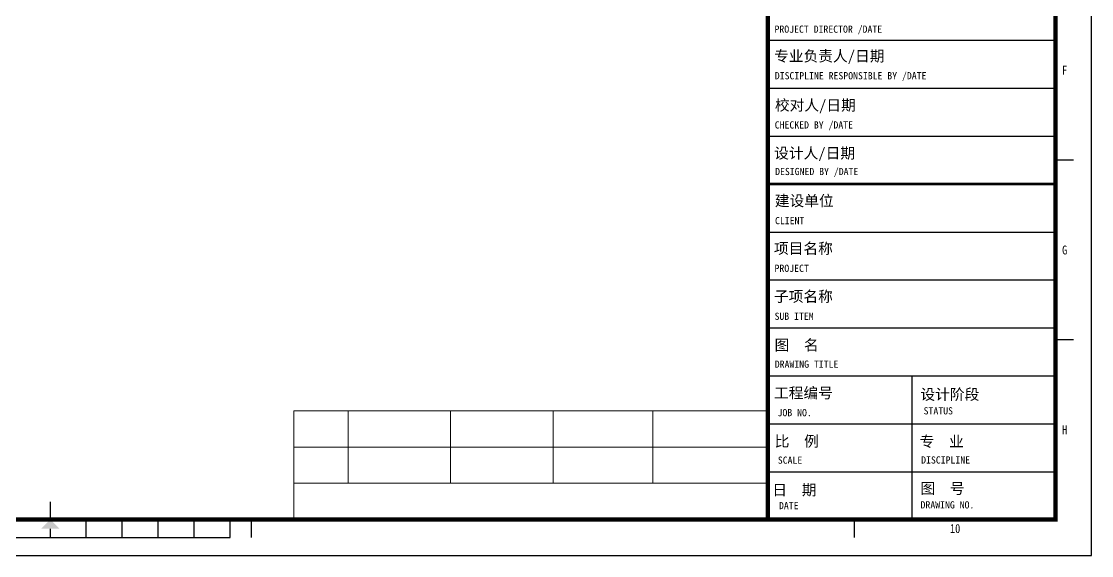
# Model space of a CAD drawing. Extents: x 94328 to 153134, y 57446 to 99026.
# Drawn here: x 123677 to 153134, y 57446 to 72155 of the extents above; entities that cross this region are included whole.
import ezdxf
from ezdxf.enums import TextEntityAlignment as Align

# ---------------------------------------------------------------- set-up
doc = ezdxf.new("R2010")
doc.units = 0
doc.header["$LTSCALE"] = 1000
doc.header["$MEASUREMENT"] = 0
doc.layers.add('图框', color=3, linetype='CONTINUOUS')
doc.layers.add('面积', color=190, linetype='CONTINUOUS', lineweight=5)
doc.styles.add('TKZ1', font='SIMHEI.TTF', dxfattribs={"width": 0.7})
doc.styles.add('图签栏', font='SimSun.ttf')

# ---------------------------------------------------------------- blocks, each defined once
blk = doc.blocks.new('hjghjgjg')
at = {"layer": '图框'}
for p, q in [((31503, -44550), (31503, 0)), ((21957, -29346), (30442, -29346)), ((21957, -30761), (30442, -30761)), ((21957, -32175), (30442, -32175)), ((30973, -32882), (30442, -32882)), ((21957, -35004), (30442, -35004)), ((21957, -36418), (30442, -36418)), ((21957, -37832), (30442, -37832)), ((30973, -38186), (30442, -38186)), ((21957, -39246), (30442, -39246)), ((26200, -39246), (26200, -43489)), ((21957, -40661), (30442, -40661)), ((21957, -42075), (30442, -42075)), ((796, -43489), (796, -42959)), ((1856, -44020), (1856, -43489)), ((2917, -44020), (2917, -43489)), ((3978, -44020), (3978, -43489)), ((5038, -44020), (5038, -43489)), ((6099, -44020), (6099, -43489)), ((6725, -44020), (6725, -43489)), ((24513, -44020), (24513, -43489)), ((-4508, -44020), (6099, -44020)), ((-31503, -44550), (31503, -44550))]:
    blk.add_line(p, q, dxfattribs=at)
at = {"layer": '图框', "const_width": 127}
blk.add_lwpolyline([(30442, -1061), (-28851, -1061), (-28851, -43489), (30442, -43489)], close=True, dxfattribs=at)
at = {"layer": '图框'}
for points, const_width in [([(21957, -1061), (21957, -43489)], 127), ([(21957, -33589), (30442, -33589)], 84.9), ([(796, -43754), (796, -44020)], 31.8)]:
    blk.add_lwpolyline(points, dxfattribs=dict(at, const_width=const_width))
blk.add_solid([(1061, -43754), (530, -43754), (796, -43489)], dxfattribs=at)
at = {"layer": '图框', "style": '图签栏'}
for s, height, p in [('PROJECT DIRECTOR /DATE', 212.14, (22152, -29125)), ('专业负责人/日期', 318.2, (22140, -29972)), ('DISCIPLINE RESPONSIBLE BY /DATE', 212.14, (22160, -30499)), ('校对人/日期', 318.2, (22164, -31421)), ('CHECKED BY /DATE', 212.14, (22158, -31951)), ('设计人/日期', 318.2, (22141, -32835)), ('DESIGNED BY /DATE', 212.14, (22170, -33325)), ('建设单位', 318.2, (22161, -34240)), ('CLIENT', 212.1, (22166, -34774)), ('项目名称', 318.2, (22136, -35647)), ('PROJECT', 212.1, (22153, -36181)), ('子项名称', 318.2, (22136, -37062)), ('SUB ITEM', 212.1, (22153, -37595)), ('图  名', 318.2, (22153, -38497)), ('DRAWING TITLE', 212.14, (22159, -39008)), ('工程编号', 318.2, (22138, -39911)), ('设计阶段', 318.2, (26455, -39952)), ('JOB NO.', 212.1, (22242, -40439)), ('STATUS', 212.1, (26549, -40385)), ('比  例', 318.2, (22158, -41336)), ('专  业', 318.2, (26431, -41341)), ('SCALE', 212.1, (22249, -41840)), ('DISCIPLINE', 212.1, (26476, -41835)), ('日  期', 318.2, (22090, -42771)), ('图  号', 318.2, (26457, -42728)), ('DATE', 212.1, (22284, -43182)), ('DRAWING NO.', 212.14, (26459, -43159))]:
    blk.add_text(s, height=height, dxfattribs=at).set_placement(p)
at = {"layer": '图框', "style": 'TKZ1', "width": 0.85}
for s, height, p in [('F', 265, (30708, -30230)), ('G', 265, (30708, -35534)), ('H', 265, (30708, -40837)), ('10', 265.2, (27478, -43754))]:
    blk.add_text(s, height=height, dxfattribs=at).set_placement(p, align=Align.MIDDLE)

msp = doc.modelspace()

# ---------------------------------------------------------------- linework, layer by layer
at = {"layer": '面积', "color": 2}
for p, q in [((131171, 61436), (144224, 61436)), ((131171, 61436), (131171, 59436)), ((132671, 61436), (132671, 59436)), ((135492, 61436), (135492, 59436)), ((138314, 61436), (138314, 59436)), ((141059, 61436), (141059, 59436)), ((141059, 61436), (141059, 59436)), ((131171, 60436), (144224, 60436)), ((131171, 59436), (144224, 59436))]:
    msp.add_line(p, q, dxfattribs=at)
for points in [[(131171, 58436), (131171, 61436), (144224, 61436), (144224, 58436)], [(131171, 59436), (131171, 61436), (144224, 61436), (144224, 59436)]]:
    msp.add_lwpolyline(points, dxfattribs=at)

# ---------------------------------------------------------------- block references
at = {"layer": '图框', "xscale": 0.9333333333488554, "yscale": 0.9333333333488554, "zscale": 0.9333333333341824}
msp.add_blockref('hjghjgjg', (123731, 99026), dxfattribs=at)

doc.saveas('drawing.dxf')
